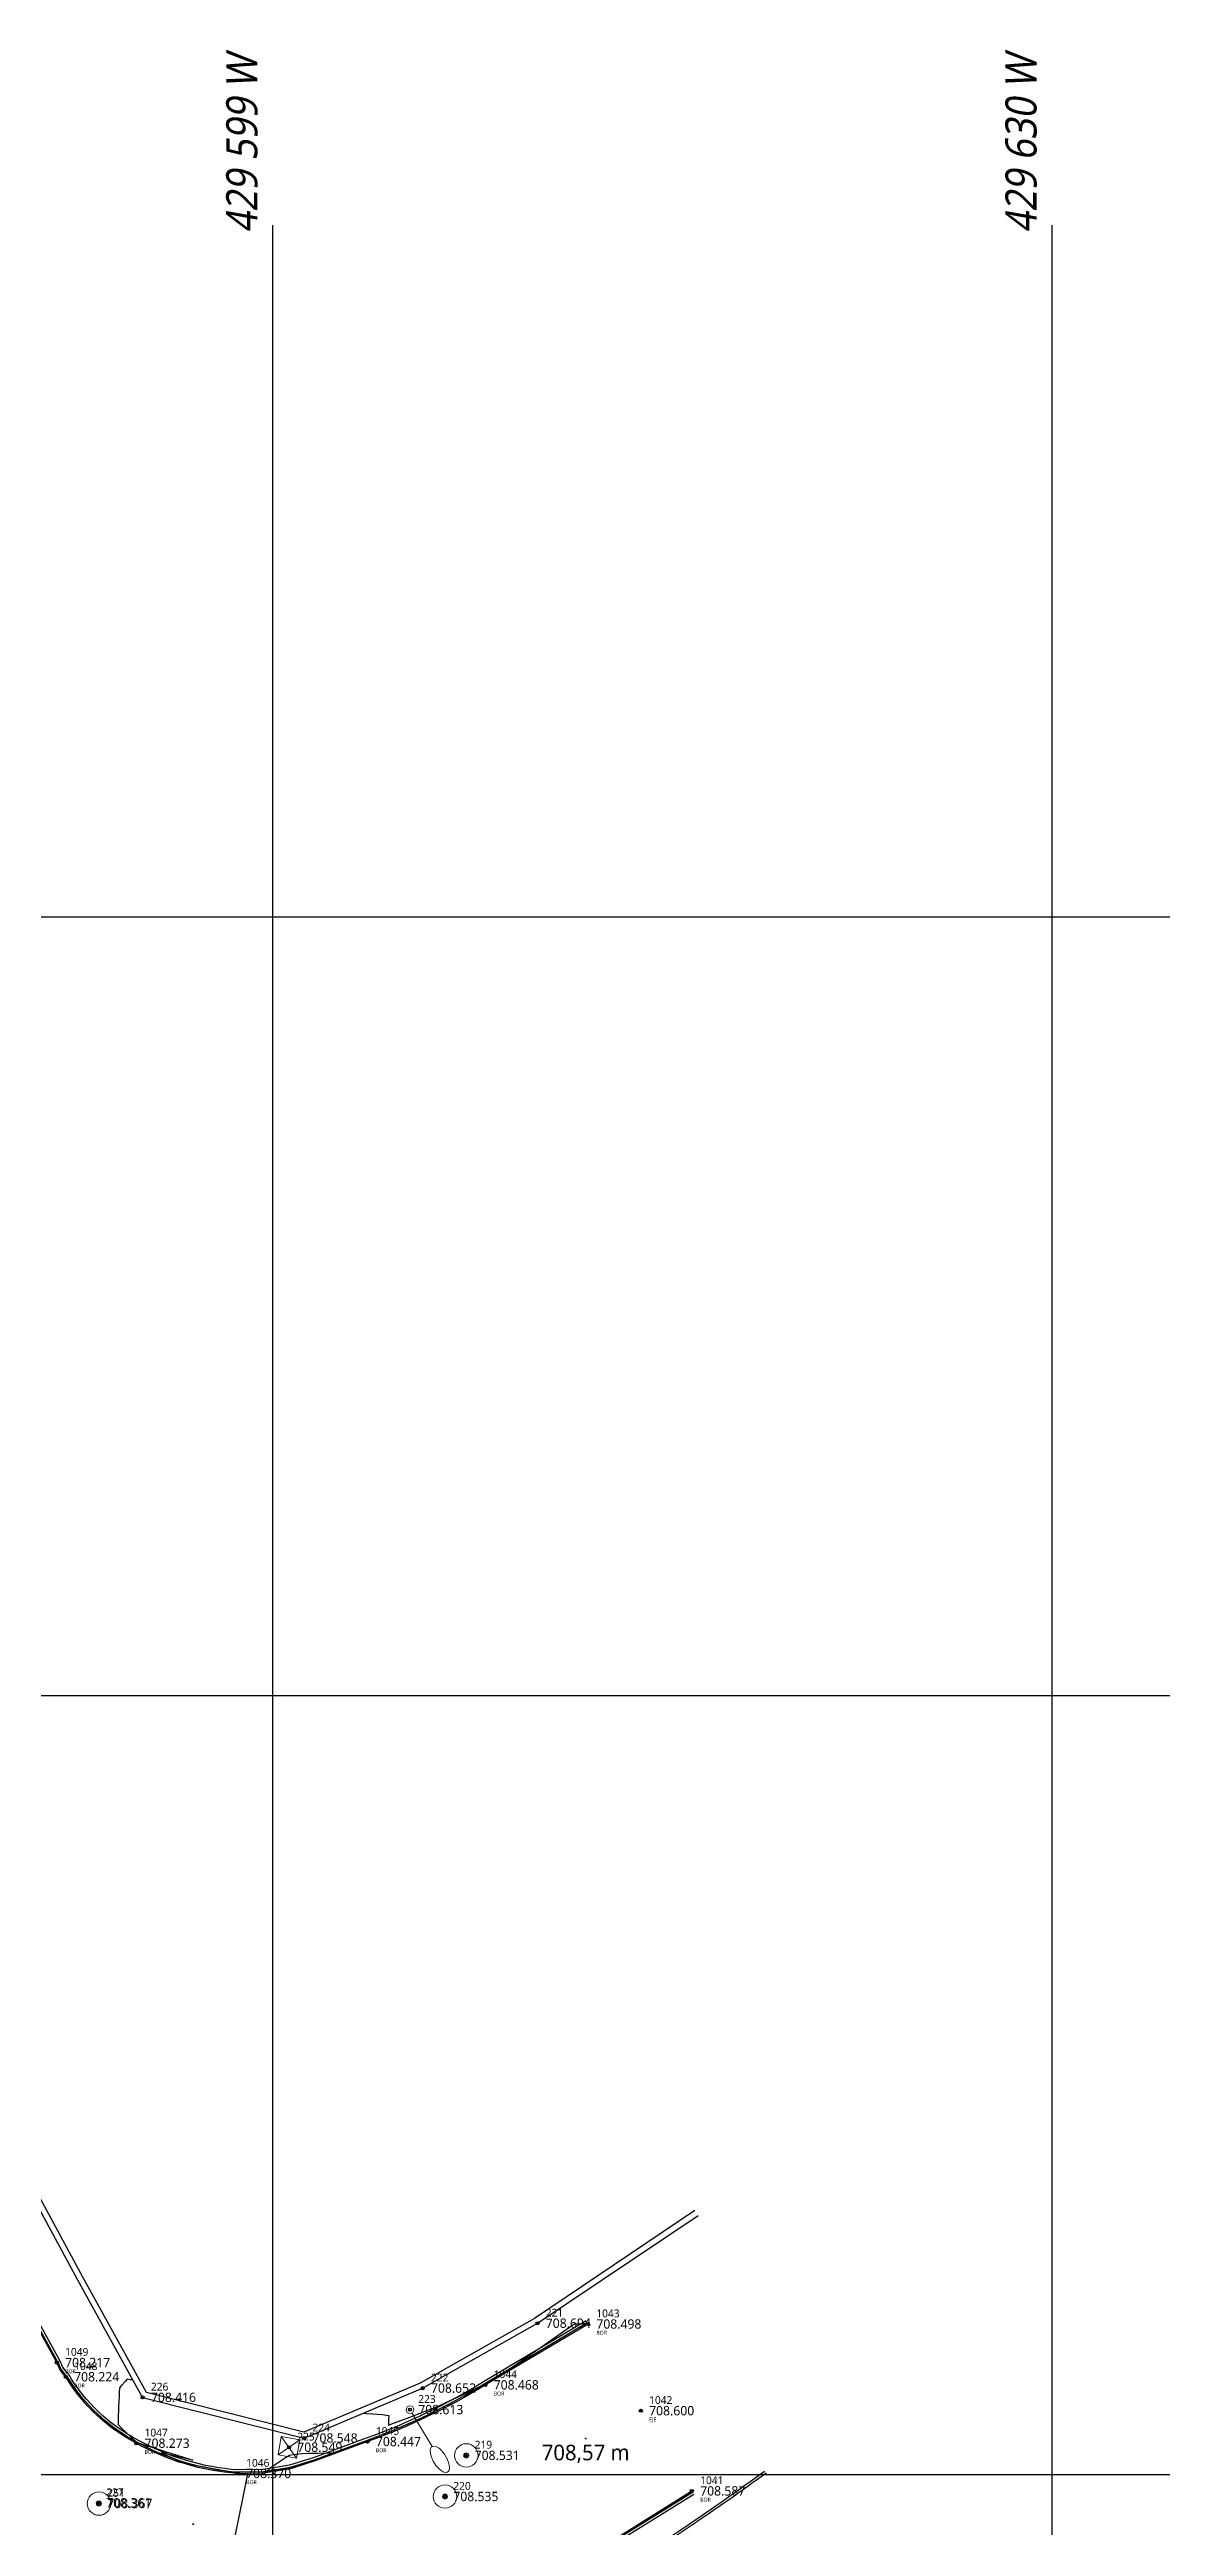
# Model space of a CAD drawing. Header units: metres. Extents: x 429510 to 429857, y 4467140 to 4467333.
# Drawn here: x 429591.4 to 429634.2, y 4467238 to 4467333.4 of the extents above; entities that cross this region are included whole.
import ezdxf
from ezdxf.enums import TextEntityAlignment as Align

# ---------------------------------------------------------------- set-up
doc = ezdxf.new("R2010")
doc.units = ezdxf.units.M
doc.header["$LTSCALE"] = 4
doc.header["$PDMODE"] = 32
doc.header["$PDSIZE"] = 0.12
for name, color, linetype in [('C-ETIQ', 7, 'Continuous'), ('C-MARC', 7, 'Continuous'), ('C-PUNTOS', 7, 'Continuous'), ('C-SUPE-ETIQ_Puntos', 92, 'Continuous'), ('C-TOPO-FEAT', 94, 'Continuous'), ('Cuadricula Coordenadas', 5, 'Continuous')]:
    doc.layers.add(name, color=color, linetype=linetype)
doc.layers.add('C-SUPE_CurvasNivel', color=42, linetype='Continuous', true_color=0xb38600)
for name, color, linetype, lineweight in [('TB-44BACULO-SENCILLO-P', 254, 'Continuous', 0), ('TB-47REGISTRO-ELECTRICO-P', 213, 'Continuous', 0), ('TB-60REGISTRO-RSU', 5, 'Continuous', 0), ('TRIAL-ACERA', 125, 'Continuous', 9)]:
    doc.layers.add(name, color=color, linetype=linetype, lineweight=lineweight)
doc.layers.add('TRIAL-BORDILLO', color=232, linetype='Continuous', lineweight=9, true_color=0xc70063)
doc.layers.add('TRIAL-MURO BLOQUE LADRILLO', color=20, linetype='Continuous', lineweight=13, true_color=0xff3d3d)
doc.styles.add('Coordenadas', font='segoeuil.ttf', dxfattribs={"width": 0.9, "height": 2})
doc.styles.get("Standard").update_dxf_attribs({"font": 'segoeuil.ttf'})
doc.styles.add('Trial_standard', font='segoeuisl.ttf')

# ---------------------------------------------------------------- blocks, each defined once
blk = doc.blocks.new('*U36')
at = {"flags": 128}
for points in [[(0.13, -0.21), (1.43, -2.36)], [(2.42, -4.01), (2.51, -3.91), (2.54, -3.72), (2.5, -3.45), (2.39, -3.15), (2.22, -2.86), (2.04, -2.63), (1.87, -2.47), (1.67, -2.36), (1.49, -2.33), (1.36, -2.41), (1.3, -2.58), (1.31, -2.81), (1.38, -3.04), (1.49, -3.3), (1.67, -3.58), (1.89, -3.82), (2.11, -3.98), (2.29, -4.04), (2.42, -4.01)]]:
    blk.add_lwpolyline(points, dxfattribs=at)
blk.add_circle((0, 0), 0.25)
blk = doc.blocks.new('SAN10')
for radius in [0.75, 0.162]:
    blk.add_circle((0, 0), radius)
blk = doc.blocks.new('*U37')
for p, q in [((-0.7, -0.49), (0.7, 0.49)), ((-0.49, 0.7), (0.49, -0.7))]:
    blk.add_line(p, q)
at = {"flags": 128}
blk.add_lwpolyline([(-0.7, -0.49), (-0.49, 0.7), (0.7, 0.49), (0.49, -0.7), (-0.7, -0.49)], dxfattribs=at)
blk = doc.blocks.new('*U49')
at = {"color": 0, "linetype": 'ByBlock', "lineweight": -2, "transparency": 16777216}
blk.add_point((0, 0), dxfattribs=at)

msp = doc.modelspace()

# ---------------------------------------------------------------- linework, layer by layer
at = {"layer": 'C-MARC', "color": 7, "linetype": 'Continuous', "lineweight": -3}
for centre in [(429612.039, 4467241.386, 708.573), (429596.932, 4467238.09, 708.354)]:
    msp.add_circle(centre, 0.015, dxfattribs=at)
at = {"layer": 'C-SUPE_CurvasNivel', "color": 42, "linetype": 'Continuous', "lineweight": -3, "true_color": 0xb38600, "flags": 128}
for points, elevation in [([(429603.483, 4467242.363), (429603.503, 4467242.362), (429603.6, 4467242.355), (429603.841, 4467242.336), (429604.209, 4467242.306), (429604.46, 4467242.276), (429604.455, 4467242.087), (429604.45, 4467241.904), (429604.646, 4467241.972), (429605.108, 4467242.147), (429605.669, 4467242.363), (429606.164, 4467242.557), (429606.428, 4467242.662), (429606.66, 4467242.77), (429607.081, 4467242.971), (429607.558, 4467243.2), (429607.96, 4467243.394), (429608.155, 4467243.49), (429608.314, 4467243.583), (429608.593, 4467243.749), (429608.871, 4467243.916), (429609.029, 4467244.012), (429609.244, 4467244.161), (429609.725, 4467244.495), (429610.337, 4467244.92), (429610.946, 4467245.343), (429611.417, 4467245.668), (429611.616, 4467245.801), (429611.748, 4467245.809), (429611.956, 4467245.812), (429612.064, 4467245.812), (429612.111, 4467245.824)], 708.6), ([(429594.611, 4467243.644), (429594.608, 4467243.644), (429594.589, 4467243.643), (429594.545, 4467243.641), (429594.508, 4467243.64), (429594.448, 4467243.657), (429594.387, 4467243.673), (429594.311, 4467243.587), (429594.172, 4467243.426), (429594.097, 4467243.338), (429594.09, 4467243.28), (429594.084, 4467243.222), (429594.075, 4467243.023), (429594.057, 4467242.587), (429594.043, 4467242.142), (429594.045, 4467241.921), (429594.158, 4467241.801), (429594.352, 4467241.619), (429594.467, 4467241.514), (429594.596, 4467241.391), (429594.708, 4467241.283), (429594.758, 4467241.242), (429594.808, 4467241.223), (429594.86, 4467241.204), (429595.047, 4467241.144), (429595.46, 4467241.013), (429595.887, 4467240.877), (429596.112, 4467240.805), (429596.353, 4467240.732), (429596.724, 4467240.617), (429596.915, 4467240.552), (429596.726, 4467240.595), (429596.311, 4467240.698), (429595.898, 4467240.801), (429595.709, 4467240.846), (429595.826, 4467240.784), (429595.959, 4467240.721), (429596.128, 4467240.645), (429596.436, 4467240.51), (429596.634, 4467240.428), (429596.877, 4467240.379), (429597.353, 4467240.289), (429597.824, 4467240.201), (429598.051, 4467240.16), (429598.249, 4467240.129), (429598.431, 4467240.1), (429598.542, 4467240.073), (429598.647, 4467240.047), (429598.714, 4467240.046), (429598.781, 4467240.045), (429598.9, 4467240.046), (429599.02, 4467240.042), (429598.967, 4467239.77), (429598.823, 4467239.06), (429598.619, 4467238.057), (429598.384, 4467236.907)], 708.4), ([(429613.234, 4467237.53), (429613.986, 4467238.005), (429614.668, 4467238.437), (429615.169, 4467238.755), (429615.38, 4467238.889), (429615.596, 4467239.023), (429615.93, 4467239.231), (429616.104, 4467239.339), (429616.131, 4467239.361)], 708.6)]:
    msp.add_lwpolyline(points, dxfattribs=dict(at, elevation=elevation))
at = {"layer": 'C-SUPE_CurvasNivel', "color": 42, "linetype": 'Continuous', "lineweight": -3, "true_color": 0xb38600, "elevation": 708.6, "flags": 128}
msp.add_lwpolyline([(429601.096, 4467240.381), (429601.108, 4467240.385), (429601.161, 4467240.402), (429601.285, 4467240.442), (429601.474, 4467240.503), (429601.62, 4467240.551), (429601.757, 4467240.603), (429601.971, 4467240.685), (429602.089, 4467240.731), (429602.205, 4467240.777), (429602.31, 4467240.825), (429602.132, 4467240.824), (429601.74, 4467240.814), (429601.339, 4467240.803), (429601.137, 4467240.796), (429600.996, 4467240.782), (429600.772, 4467240.756), (429600.634, 4467240.734), (429600.478, 4467240.635), (429600.176, 4467240.431), (429599.883, 4467240.225), (429599.756, 4467240.121), (429599.988, 4467240.138), (429600.415, 4467240.2), (429600.666, 4467240.241), (429600.786, 4467240.278), (429600.976, 4467240.341), (429601.096, 4467240.381)], close=True, dxfattribs=at)
at = {"layer": 'C-TOPO-FEAT', "color": 94, "linetype": 'Continuous', "lineweight": -3}
for points in [[(429612.13, 4467245.793, 708.498), (429608.179, 4467243.45, 708.468), (429607.819, 4467243.233, 708.466), (429607.456, 4467243.022, 708.464), (429607.089, 4467242.817, 708.463), (429606.718, 4467242.619, 708.461), (429606.344, 4467242.427, 708.459), (429605.967, 4467242.242, 708.458), (429605.587, 4467242.063, 708.456), (429605.204, 4467241.89, 708.454), (429604.818, 4467241.724, 708.452), (429604.429, 4467241.565, 708.451), (429604.037, 4467241.412, 708.449), (429603.643, 4467241.266, 708.447), (429601.631, 4467240.52, 708.507), (429600.672, 4467240.218, 708.536), (429599.634, 4467240.051, 708.449), (429598.647, 4467240.036, 708.37), (429598.391, 4467240.058, 708.365), (429598.135, 4467240.086, 708.36), (429597.881, 4467240.122, 708.355), (429597.627, 4467240.165, 708.35), (429597.375, 4467240.214, 708.346), (429597.124, 4467240.271, 708.341), (429596.875, 4467240.334, 708.336), (429596.627, 4467240.404, 708.331), (429596.382, 4467240.481, 708.324), (429596.139, 4467240.564, 708.316), (429595.898, 4467240.654, 708.309), (429595.66, 4467240.751, 708.302), (429595.424, 4467240.854, 708.295), (429595.192, 4467240.964, 708.287), (429594.962, 4467241.08, 708.28), (429594.736, 4467241.202, 708.273), (429594.552, 4467241.303, 708.271), (429594.372, 4467241.409, 708.269), (429594.194, 4467241.521, 708.267), (429594.021, 4467241.638, 708.266), (429593.85, 4467241.76, 708.264), (429593.684, 4467241.887, 708.262), (429593.521, 4467242.019, 708.26), (429593.362, 4467242.156, 708.258), (429593.208, 4467242.298, 708.256), (429593.057, 4467242.444, 708.253), (429592.911, 4467242.594, 708.249), (429592.77, 4467242.749, 708.245), (429592.634, 4467242.908, 708.242), (429592.502, 4467243.071, 708.238), (429592.375, 4467243.238, 708.235), (429592.253, 4467243.408, 708.231), (429592.136, 4467243.583, 708.228), (429592.025, 4467243.76, 708.224), (429591.951, 4467243.841, 708.223), (429591.884, 4467243.926, 708.222), (429591.822, 4467244.016, 708.221), (429591.767, 4467244.11, 708.219), (429591.719, 4467244.208, 708.218), (429591.677, 4467244.309, 708.217), (429591.677, 4467244.309, 708.217), (429587.737, 4467251.485, 708.082)], [(429612.104, 4467245.836, 708.638), (429608.153, 4467243.493, 708.608), (429607.794, 4467243.276, 708.606), (429607.431, 4467243.066, 708.604), (429607.065, 4467242.861, 708.603), (429606.695, 4467242.664, 708.601), (429606.322, 4467242.472, 708.599), (429605.945, 4467242.287, 708.597), (429605.566, 4467242.108, 708.596), (429605.183, 4467241.936, 708.594), (429604.798, 4467241.77, 708.592), (429604.41, 4467241.611, 708.59), (429604.019, 4467241.459, 708.589), (429603.626, 4467241.313, 708.587), (429601.615, 4467240.567, 708.647), (429600.66, 4467240.267, 708.676), (429599.63, 4467240.101, 708.589), (429598.648, 4467240.086, 708.51), (429598.394, 4467240.108, 708.505), (429598.14, 4467240.136, 708.5), (429597.887, 4467240.172, 708.495), (429597.635, 4467240.214, 708.49), (429597.384, 4467240.263, 708.486), (429597.135, 4467240.319, 708.481), (429596.887, 4467240.382, 708.476), (429596.642, 4467240.452, 708.471), (429596.398, 4467240.528, 708.464), (429596.156, 4467240.611, 708.456), (429595.916, 4467240.701, 708.449), (429595.679, 4467240.797, 708.442), (429595.445, 4467240.9, 708.435), (429595.213, 4467241.009, 708.427), (429594.985, 4467241.124, 708.42), (429594.76, 4467241.246, 708.413), (429594.577, 4467241.346, 708.411), (429594.398, 4467241.452, 708.409), (429594.222, 4467241.563, 708.407), (429594.049, 4467241.679, 708.406), (429593.88, 4467241.8, 708.404), (429593.715, 4467241.926, 708.402), (429593.553, 4467242.058, 708.4), (429593.395, 4467242.194, 708.398), (429593.242, 4467242.334, 708.396), (429593.092, 4467242.48, 708.393), (429592.947, 4467242.63, 708.389), (429592.806, 4467242.784, 708.385), (429592.67, 4467242.942, 708.382), (429592.539, 4467243.104, 708.378), (429592.413, 4467243.271, 708.375), (429592.292, 4467243.441, 708.371), (429592.176, 4467243.614, 708.368), (429592.065, 4467243.791, 708.364), (429591.992, 4467243.87, 708.363), (429591.926, 4467243.954, 708.362), (429591.865, 4467244.042, 708.36), (429591.811, 4467244.135, 708.359), (429591.763, 4467244.231, 708.358), (429591.723, 4467244.33, 708.357), (429591.723, 4467244.33, 708.357), (429587.781, 4467251.509, 708.222)], [(429611.668, 4467236.588, 708.524), (429616.129, 4467239.365, 708.587)], [(429611.691, 4467236.544, 708.664), (429616.155, 4467239.323, 708.727)]]:
    msp.add_polyline3d(points, dxfattribs=at)
at = {"layer": 'Cuadricula Coordenadas', "color": 8, "lineweight": -3}
for p, q in [((429600, 4467149.365), (429600, 4467326.644)), ((429630, 4467149.365), (429630, 4467326.644)), ((429519.62, 4467300), (429711.859, 4467300)), ((429519.62, 4467270), (429711.859, 4467270)), ((429519.62, 4467240), (429711.859, 4467240))]:
    msp.add_line(p, q, dxfattribs=at)
at = {"layer": 'TRIAL-ACERA', "lineweight": -3}
for points in [[(429618.986, 4467240.047, -0.016321), (429612.945, 4467235.959, -0.030848), (429608.946, 4467233.77, -0.099848), (429600.489, 4467231.701, 0.112487), (429597.363, 4467226.589, -0.047101), (429596.551, 4467224.767, -0.056097), (429596.186, 4467224.261, -0.054662), (429595.603, 4467223.745), (429597.07, 4467221.11)], [(429600.445, 4467231.799, 0.100305), (429608.903, 4467233.861, 0.030848), (429612.892, 4467236.043, 0.016321), (429618.927, 4467240.128, -0.324552)]]:
    msp.add_lwpolyline(points, format="xyb", dxfattribs=at)
at = {"layer": 'TRIAL-BORDILLO', "lineweight": -3}
for points in [[(429612.13, 4467245.793), (429608.179, 4467243.45, -0.051311), (429603.643, 4467241.266), (429601.631, 4467240.52), (429600.672, 4467240.218), (429599.634, 4467240.051), (429598.647, 4467240.036, -0.109952), (429594.736, 4467241.202, -0.135177), (429592.025, 4467243.76, -0.104977), (429591.677, 4467244.309), (429587.737, 4467251.485), (429583.291, 4467259.525), (429577.916, 4467269.364), (429572.727, 4467278.858), (429572.033, 4467280.154), (429571.208, 4467282.057), (429570.579, 4467284.98), (429570.198, 4467286.995), (429570.001, 4467287.972, -0.227713), (429571.599, 4467291.487)], [(429598.657, 4467240.176, -0.109992), (429594.803, 4467241.325, -0.135838), (429592.136, 4467243.847, -0.109554), (429591.805, 4467244.367), (429587.86, 4467251.553), (429583.414, 4467259.592), (429578.039, 4467269.431), (429572.85, 4467278.925), (429572.159, 4467280.215), (429571.342, 4467282.1), (429570.716, 4467285.008), (429570.335, 4467287.022), (429570.141, 4467287.987, -0.226959), (429571.689, 4467291.38, -0.226959)], [(429612.059, 4467245.913), (429608.107, 4467243.57, -0.051322), (429603.595, 4467241.398, -0.051322)], [(429587.829, 4467238.984, 0.128482), (429594.334, 4467234.203, 0.033292)], [(429587.942, 4467239.067, 0.128373), (429594.386, 4467234.333, 0.033263)]]:
    msp.add_lwpolyline(points, format="xyb", dxfattribs=at)
for points in [[(429603.594, 4467241.397), (429601.586, 4467240.652), (429600.639, 4467240.355), (429599.622, 4467240.19), (429598.645, 4467240.176)], [(429611.668, 4467236.588), (429616.129, 4467239.365)], [(429611.734, 4467236.464), (429616.203, 4467239.246)]]:
    msp.add_lwpolyline(points, dxfattribs=at)
at = {"layer": 'TRIAL-MURO BLOQUE LADRILLO', "lineweight": -3}
for points in [[(429594.981, 4467242.969), (429592.485, 4467247.489), (429589.198, 4467253.549), (429583.905, 4467263.168)], [(429616.244, 4467250.164), (429610.068, 4467246.01), (429605.666, 4467243.523), (429601.185, 4467241.633), (429595.127, 4467243.159), (429592.678, 4467247.595), (429589.391, 4467253.654), (429584.098, 4467263.274)], [(429594.981, 4467242.969), (429601.203, 4467241.402), (429605.763, 4467243.325), (429610.184, 4467245.823), (429616.367, 4467249.981)]]:
    msp.add_lwpolyline(points, dxfattribs=at)

# ---------------------------------------------------------------- block references
at = {"layer": 'C-PUNTOS'}
for p in [(429610.184, 4467245.823, 708.694), (429612.13, 4467245.793, 708.498), (429591.677, 4467244.309, 708.217), (429592.025, 4467243.76, 708.224), (429594.981, 4467242.969, 708.416), (429605.763, 4467243.325, 708.652), (429608.179, 4467243.45, 708.468), (429605.274, 4467242.495, 708.613), (429614.163, 4467242.454, 708.6), (429594.736, 4467241.202, 708.273), (429600.616, 4467241.047, 708.549), (429601.203, 4467241.402, 708.548), (429603.643, 4467241.266, 708.447), (429607.445, 4467240.734, 708.531), (429598.647, 4467240.036, 708.37), (429606.624, 4467239.15, 708.535), (429616.129, 4467239.365, 708.587), (429593.261, 4467238.909, 708.361), (429593.302, 4467238.879, 708.367)]:
    msp.add_blockref('*U49', p, dxfattribs=at)
at = {"layer": 'TB-44BACULO-SENCILLO-P', "lineweight": -3, "xscale": 0.6, "yscale": 0.6, "zscale": 0.6}
msp.add_blockref('*U36', (429605.274, 4467242.495), dxfattribs=at)
at = {"layer": 'TB-47REGISTRO-ELECTRICO-P', "lineweight": -3, "xscale": 0.6, "yscale": 0.6, "zscale": 0.6}
msp.add_blockref('*U37', (429600.616, 4467241.047), dxfattribs=at)
at = {"layer": 'TB-60REGISTRO-RSU', "lineweight": -3, "xscale": 0.6, "yscale": 0.6, "zscale": 0.6}
for p in [(429607.445, 4467240.734), (429593.302, 4467238.879), (429606.624, 4467239.15)]:
    msp.add_blockref('SAN10', p, dxfattribs=at)

# ---------------------------------------------------------------- texts
at = {"layer": 'C-ETIQ', "linetype": 'ByBlock', "style": 'Trial_standard'}
for s, insert, char_height, attachment_point in [('221', (429610.505, 4467246.081, 708.694), 0.3, 7), ('1043', (429612.451, 4467246.051, 708.498), 0.3, 7), ('BOR', (429612.451, 4467245.535, 708.498), 0.15, 1), ('BOR', (429591.998, 4467244.05, 708.217), 0.15, 1), ('1049', (429591.998, 4467244.568, 708.217), 0.3, 7), ('1048', (429592.346, 4467244.018, 708.224), 0.3, 7), ('1044', (429608.5, 4467243.708, 708.468), 0.3, 7), ('BOR', (429592.346, 4467243.502, 708.224), 0.15, 1), ('226', (429595.302, 4467243.228, 708.416), 0.3, 7), ('223', (429605.595, 4467242.754, 708.613), 0.3, 7), ('222', (429606.084, 4467243.583, 708.652), 0.3, 7), ('BOR', (429608.5, 4467243.192, 708.468), 0.15, 1), ('1042', (429614.484, 4467242.712, 708.6), 0.3, 7), ('EJE', (429614.484, 4467242.196, 708.6), 0.15, 1), ('1047', (429595.057, 4467241.46, 708.273), 0.3, 7), ('225', (429600.937, 4467241.305, 708.549), 0.3, 7), ('224', (429601.524, 4467241.66, 708.548), 0.3, 7), ('1045', (429603.964, 4467241.524, 708.447), 0.3, 7), ('219', (429607.766, 4467240.993, 708.531), 0.3, 7), ('BOR', (429595.057, 4467240.944, 708.273), 0.15, 1), ('1046', (429598.968, 4467240.294, 708.37), 0.3, 7), ('BOR', (429603.964, 4467241.008, 708.447), 0.15, 1), ('227', (429593.582, 4467239.168, 708.361), 0.3, 7), ('251', (429593.623, 4467239.137, 708.367), 0.3, 7), ('BOR', (429598.968, 4467239.778, 708.37), 0.15, 1), ('220', (429606.945, 4467239.408, 708.535), 0.3, 7), ('1041', (429616.45, 4467239.623, 708.587), 0.3, 7), ('BOR', (429616.45, 4467239.107, 708.587), 0.15, 1)]:
    msp.add_mtext(s, dxfattribs=dict(at, insert=insert, char_height=char_height, attachment_point=attachment_point))
at = {"layer": 'C-ETIQ', "color": 1, "linetype": 'ByBlock', "char_height": 0.36, "attachment_point": 4, "style": 'Trial_standard'}
for s, insert in [('708.694', (429610.505, 4467245.823, 708.694)), ('708.498', (429612.451, 4467245.793, 708.498)), ('708.217', (429591.998, 4467244.309, 708.217)), ('708.224', (429592.346, 4467243.76, 708.224)), ('708.416', (429595.302, 4467242.969, 708.416)), ('708.652', (429606.084, 4467243.325, 708.652)), ('708.468', (429608.5, 4467243.45, 708.468)), ('708.613', (429605.595, 4467242.495, 708.613)), ('708.600', (429614.484, 4467242.454, 708.6)), ('708.273', (429595.057, 4467241.202, 708.273)), ('708.549', (429600.937, 4467241.047, 708.549)), ('708.548', (429601.524, 4467241.402, 708.548)), ('708.447', (429603.964, 4467241.266, 708.447)), ('708.370', (429598.968, 4467240.036, 708.37)), ('708.531', (429607.766, 4467240.734, 708.531)), ('708.535', (429606.945, 4467239.15, 708.535)), ('708.587', (429616.45, 4467239.365, 708.587)), ('708.361', (429593.582, 4467238.909, 708.361)), ('708.367', (429593.623, 4467238.879, 708.367))]:
    msp.add_mtext(s, dxfattribs=dict(at, insert=insert))
at = {"layer": 'C-SUPE-ETIQ_Puntos', "color": 92, "linetype": 'Continuous', "lineweight": -3, "insert": (429612.039, 4467241.146, 708.573), "char_height": 0.6, "attachment_point": 2}
msp.add_mtext('708,57 m', dxfattribs=at)
at = {"layer": 'Cuadricula Coordenadas', "color": 7, "lineweight": -3, "style": 'Coordenadas', "oblique": 10, "width": 0.9}
for s, p in [('   429 599 W', (429598.8, 4467333.21)), ('   429 630 W', (429628.8, 4467333.21))]:
    msp.add_text(s, height=1.2, rotation=90, dxfattribs=at).set_placement(p, align=Align.MIDDLE_RIGHT)

doc.saveas('drawing.dxf')
